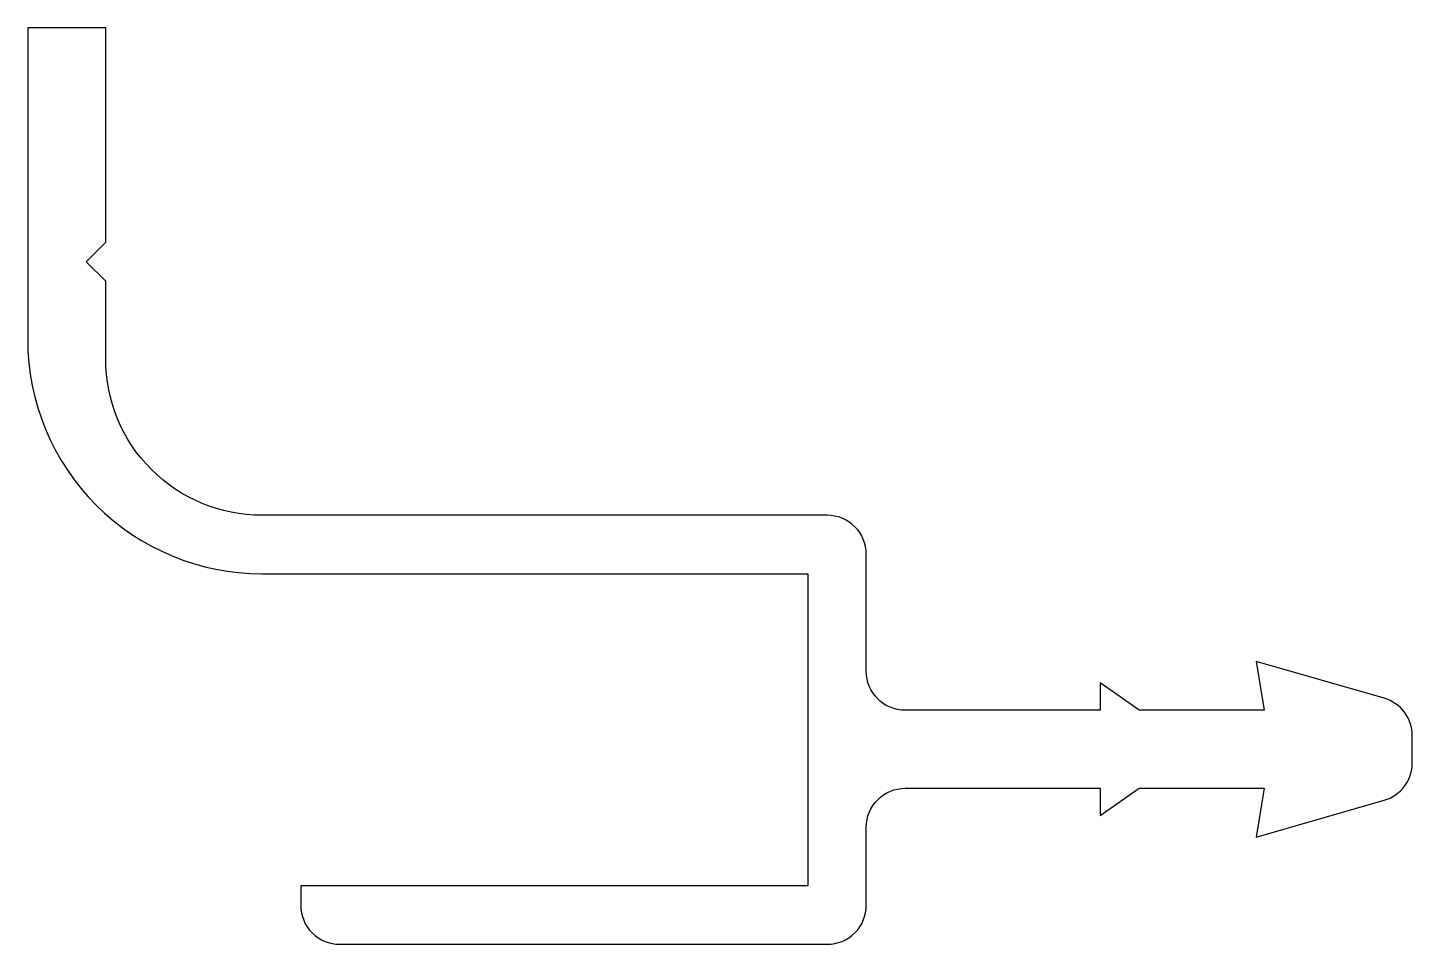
# Model space of a CAD drawing. Extents: x 243.5 to 279, y 248.6 to 272.1.
import ezdxf

# ---------------------------------------------------------------- set-up
doc = ezdxf.new("R2010")
doc.units = 0
doc.layers.add('ANA', color=220, linetype='CONTINUOUS')

msp = doc.modelspace()

# ---------------------------------------------------------------- linework, layer by layer
at = {"layer": 'ANA'}
msp.add_lwpolyline([(243.472, 272.089), (243.472, 264.089, 0.414214), (249.472, 258.089), (263.472, 258.089), (263.472, 250.089), (250.472, 250.089), (250.472, 249.589, 0.414214), (251.472, 248.589), (263.972, 248.589, 0.414214), (264.972, 249.589), (264.972, 251.589, -0.414214), (265.972, 252.589), (270.972, 252.589), (270.972, 251.889), (271.972, 252.589), (275.172, 252.589), (274.972, 251.339), (278.248, 252.281, 0.334402), (278.972, 253.242), (278.972, 253.936, 0.334402), (278.248, 254.897), (274.972, 255.839), (275.172, 254.589), (271.972, 254.589), (270.972, 255.289), (270.972, 254.589), (265.972, 254.589, -0.414214), (264.972, 255.589), (264.972, 258.589, 0.414214), (263.972, 259.589), (249.472, 259.589, -0.414214), (245.472, 263.589), (245.472, 265.589), (244.972, 266.089), (245.472, 266.589), (245.472, 272.089)], format="xyb", close=True, dxfattribs=at)

doc.saveas('drawing.dxf')
